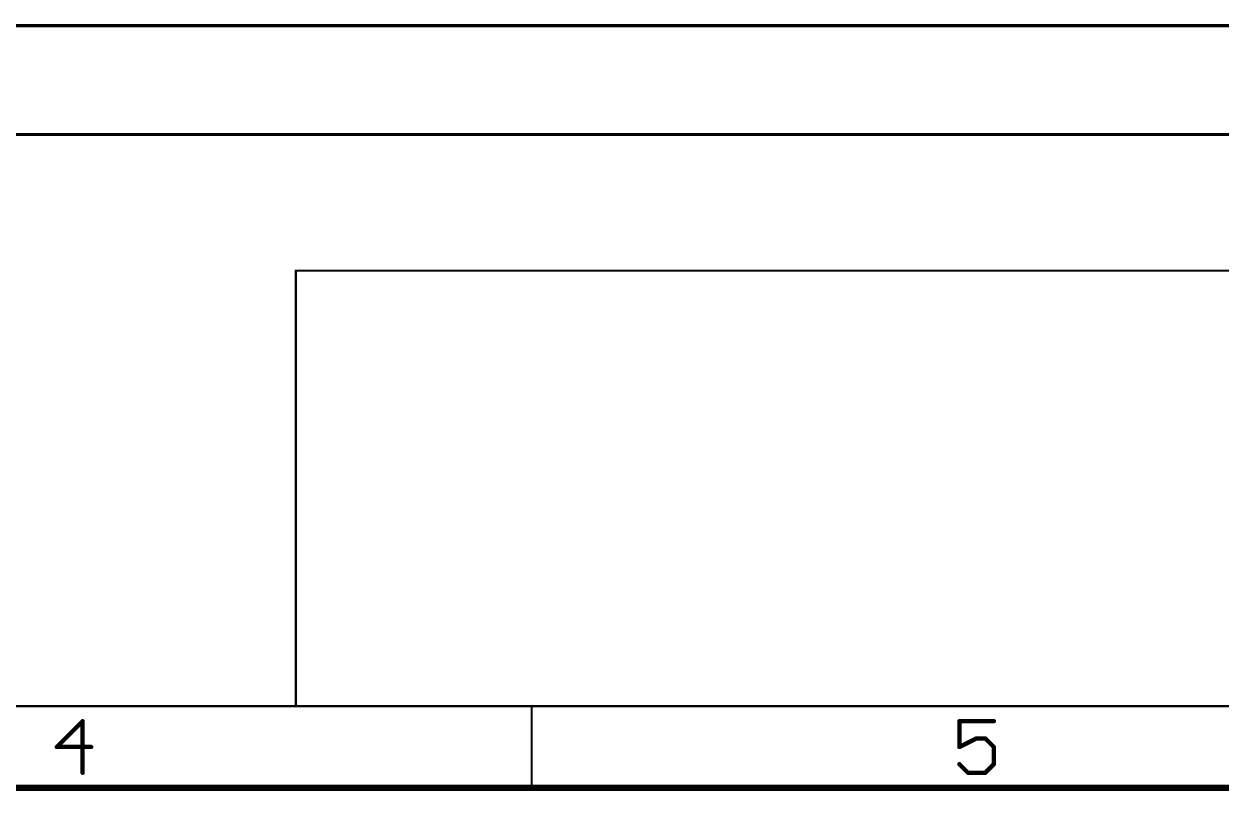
# Model space of a CAD drawing. Extents: x -44 to 217, y -56 to 126.
# Drawn here: x 105.4 to 161.3, y -53.5 to -17.7 of the extents above; entities that cross this region are included whole.
import ezdxf

# ---------------------------------------------------------------- set-up
doc = ezdxf.new("R2010")
doc.units = 0
doc.layers.add('91', color=94, linetype='CONTINUOUS')
doc.layers.add('94', color=14, linetype='CONTINUOUS')

msp = doc.modelspace()

# ---------------------------------------------------------------- linework, layer by layer
at = {"layer": '91', "const_width": 0.1524}
for points in [[(205.74, -17.78), (33.02, -17.78)], [(172.72, -22.86), (43.18, -22.86)]]:
    msp.add_lwpolyline(points, dxfattribs=at)
at = {"layer": '94'}
for points, const_width in [([(118.11, -49.53), (118.11, -29.21)], 0.1016), ([(118.11, -29.21), (172.085, -29.21)], 0.1016), ([(-39.37, -49.53), (213.36, -49.53)], 0.1), ([(129.1167, -53.34), (129.1167, -49.53)], 0.1), ([(108.1602, -50.2295), (106.9558, -51.434)], 0.2032), ([(108.1602, -52.6384), (108.1602, -50.2295)], 0.2032), ([(150.6834, -50.2295), (149.0775, -50.2295)], 0.2032), ([(149.0775, -50.2295), (149.0775, -51.434)], 0.2032), ([(106.9558, -51.434), (108.5617, -51.434)], 0.2032), ([(149.0775, -51.434), (149.8804, -51.0325)], 0.2032), ([(149.8804, -51.0325), (150.2819, -51.0325)], 0.2032), ([(150.2819, -51.0325), (150.6834, -51.434)], 0.2032), ([(150.6834, -51.434), (150.6834, -52.2369)], 0.2032), ([(149.4789, -52.6384), (149.0775, -52.2369)], 0.2032), ([(150.6834, -52.2369), (150.2819, -52.6384)], 0.2032), ([(150.2819, -52.6384), (149.4789, -52.6384)], 0.2032), ([(-43.18, -53.34), (217.17, -53.34)], 0.3)]:
    msp.add_lwpolyline(points, dxfattribs=dict(at, const_width=const_width))
for points, const_width in [([(118.1354, -29.21, 1), (118.0846, -29.21)], 0.0508), ([(118.11, -29.1846, 1), (118.11, -29.2354)], 0.0508), ([(118.0846, -49.53, 1), (118.1354, -49.53)], 0.0508), ([(129.1417, -49.53, 1), (129.0917, -49.53)], 0.05), ([(108.211, -50.2295, 1), (108.1094, -50.2295)], 0.1016), ([(108.1962, -50.2655, 1), (108.1243, -50.1936)], 0.1016), ([(149.0775, -50.1787, 1), (149.0775, -50.2803)], 0.1016), ([(149.1283, -50.2295, 1), (149.0267, -50.2295)], 0.1016), ([(150.6834, -50.2803, 1), (150.6834, -50.1787)], 0.1016), ([(106.9558, -51.3832, 1), (106.9558, -51.4848)], 0.1016), ([(106.9199, -51.3981, 1), (106.9917, -51.4699)], 0.1016), ([(108.5617, -51.4848, 1), (108.5617, -51.3832)], 0.1016), ([(149.0548, -51.3885, 1), (149.1002, -51.4794)], 0.1016), ([(149.0267, -51.434, 1), (149.1283, -51.434)], 0.1016), ([(149.8804, -50.9817, 1), (149.8804, -51.0833)], 0.1016), ([(149.9031, -51.0779, 1), (149.8577, -50.9871)], 0.1016), ([(150.3178, -50.9966, 1), (150.246, -51.0684)], 0.1016), ([(150.2819, -51.0833, 1), (150.2819, -50.9817)], 0.1016), ([(150.7342, -51.434, 1), (150.6326, -51.434)], 0.1016), ([(150.6475, -51.4699, 1), (150.7193, -51.3981)], 0.1016), ([(149.1134, -52.201, 1), (149.0416, -52.2728)], 0.1016), ([(150.6326, -52.2369, 1), (150.7342, -52.2369)], 0.1016), ([(150.7193, -52.2728, 1), (150.6475, -52.201)], 0.1016), ([(108.1094, -52.6384, 1), (108.211, -52.6384)], 0.1016), ([(149.4789, -52.5876, 1), (149.4789, -52.6892)], 0.1016), ([(149.443, -52.6743, 1), (149.5149, -52.6025)], 0.1016), ([(150.246, -52.6025, 1), (150.3178, -52.6743)], 0.1016), ([(150.2819, -52.6892, 1), (150.2819, -52.5876)], 0.1016), ([(129.0917, -53.34, 1), (129.1417, -53.34)], 0.05)]:
    msp.add_lwpolyline(points, format="xyb", dxfattribs=dict(at, const_width=const_width))

doc.saveas('drawing.dxf')
